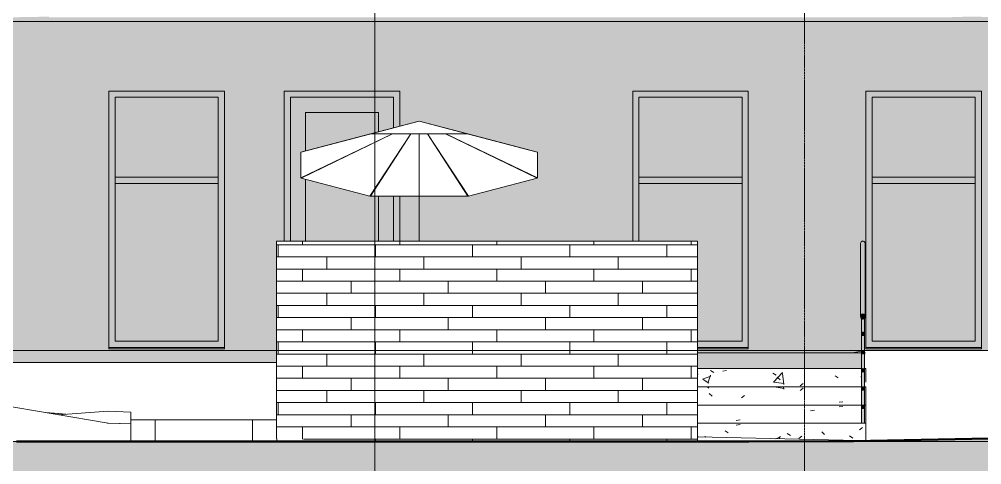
# Model space of a CAD drawing. Header units: inches. Extents: x 1750 to 7619, y -360 to 620.
# Drawn here: x 6106.3 to 6423.4, y -37.7 to 109.1 of the extents above; entities that cross this region are included whole.
import ezdxf

# ---------------------------------------------------------------- set-up
doc = ezdxf.new("R2010")
doc.units = ezdxf.units.IN
doc.header["$MEASUREMENT"] = 0
doc.linetypes.add('Aligning Line 1_8_', pattern=[0.25, 0.125, -0.125])
doc.linetypes.add('Grid Line 1_2_', pattern=[0.875, 0.5, -0.125, 0.125, -0.125])
for name, color, linetype, lineweight in [('0-4', 10, 'Continuous', 5), ('A-CLNG', 13, 'Continuous', 13), ('A-CLNG-1', 13, 'Continuous', 5), ('A-FLOR', 192, 'Continuous', 13), ('A-FLOR-4', 192, 'Continuous', 5), ('A-FLOR-HRAL', 11, 'Continuous', 9), ('A-FLOR-LEVL-1', 51, 'Grid Line 1_2_', 9), ('A-GLAZ', 151, 'Continuous', 13), ('A-WALL', 113, 'Continuous', 13), ('A-WALL-PATT-1', 251, 'Continuous', 9), ('C-TOPO', 7, 'Continuous', 9), ('C-TOPO-1', 250, 'Continuous', 50), ('G-ANNO-SYMB', 111, 'Aligning Line 1_8_', 9), ('G-ANNO-SYMB-2', 147, 'Aligning Line 1_8_', 9), ('G-ANNO-SYMB-3', 111, 'Continuous', 9), ('G-IMPT', 8, 'Continuous', 9), ('L-SITE', 91, 'Continuous', 9), ('S-FNDN', 32, 'Continuous', 13), ('S-FNDN-2', 9, 'Continuous', 5), ('S-FNDN-3', 50, 'Continuous', 13), ('S-GRID-1', 1, 'Grid Line 1_2_', 9), ('S-STRS', 31, 'Continuous', 9), ('S-STRS-1', 251, 'Continuous', 9)]:
    doc.layers.add(name, color=color, linetype=linetype, lineweight=lineweight)
pattern_1 = [(0, (6327.6467, -29.2), (0, 4), []), (90, (6327.647, -29.2), (-8, 8), [4, -28]), (90, (6343.647, -25.2), (-8, 8), [4, -28])]

# ---------------------------------------------------------------- blocks, each defined once
blk = doc.blocks.new('CTR - 2nd Phase_rvt-2-BUILDING ELEVATION - NORTH')
at = {"layer": 'A-FLOR-LEVL-1'}
for p, q in [((-12558.48, 0), (-9609.49, 0)), ((-12558.48, -30), (-9609.49, -30))]:
    blk.add_line(p, q, dxfattribs=at)
blk = doc.blocks.new('CTR  - Topography_rvt-2-BUILDING ELEVATION - NORTH')
at = {"layer": 'C-TOPO'}
h = blk.add_hatch(dxfattribs=at)
h.set_pattern_fill('FP_65', color=256, style=0, pattern_type=2)
h.set_pattern_definition([(0, (12, 0), (24, 24), [24, -24]), (0, (12, 9), (24, 24), [24, -24]), (0, (12, 18), (24, 24), [24, -24]), (90, (15, 21), (-24, 24), [24, -24]), (90, (24, 21), (-24, 24), [24, -24]), (90, (33, 21), (-24, 24), [24, -24])])
h.paths.add_polyline_path([(-10823.04, -206.54), (-9706.16, -206.54), (-9706.16, 4.74), (-9718.03, 4.58), (-9757.05, 2.34), (-9768.24, 2.24), (-9791.25, 0.22), (-9799.61, -1), (-9821.95, -1), (-9826.28, -1.52), (-9893.34, -4.3), (-9896.52, -5.01), (-9915.25, -12.61), (-9950.42, -20.49), (-9956.61, -23), (-10060.1, -17.59), (-10091.21, -21.29), (-10136.73, -22.08), (-10164.02, -22.65), (-10280.77, -24.57), (-10370.76, -26.59), (-10412.87, -26.71), (-10450.41, -27.55), (-10486.95, -27.6), (-10517.54, -27.24), (-10526.34, -27.22), (-10534.89, -27.12), (-10585.35, -27.54), (-10642.59, -27.26), (-10678.15, -26.98), (-10823.04, -29.95), (-10859.39, -30), (-12461.79, -30), (-12461.79, -206.54), (-10839.09, -206.54)], flags=0)
for p, q in [((-10819.49, -0.08), (-10818.99, 0)), ((-10783.67, 0), (-10818.99, 0)), ((-10783.67, 0), (-10731.31, 0)), ((-10823.53, -0.75), (-10820.49, -0.25)), ((-11068.59, -24), (-11135.19, -12.67)), ((-11085.01, -20.83), (-11089.32, -20.47)), ((-11089.32, -20.47), (-11085.01, -20.83)), ((-11089.32, -20.47), (-11082.53, -21.04)), ((-11082.53, -21.04), (-11085.01, -20.83)), ((-11085.01, -20.83), (-11082.53, -21.04)), ((-11084.93, -21.22), (-11068.59, -20)), ((-11068.59, -20), (-11061.11, -20.3)), ((-11061.11, -20.3), (-11061.11, -24.17)), ((-11061.11, -20.3), (-11061.11, -24.17)), ((-11061.11, -20.3), (-11061.11, -24.17)), ((-11068.89, -23.95), (-11068.59, -24)), ((-11068.59, -24), (-11064.65, -24.1)), ((-11068.59, -24), (-11061.11, -24.17)), ((-11061.11, -22.85), (-11013.11, -22.85)), ((-11061.11, -22.85), (-11013.11, -22.85)), ((-11061.11, -22.85), (-11013.11, -22.85)), ((-11061.11, -22.85), (-11013.11, -22.85)), ((-11061.11, -22.85), (-11013.11, -22.85)), ((-11061.11, -30), (-11061.11, -24.17)), ((-11061.11, -24.17), (-11061.11, -30)), ((-11061.11, -24.17), (-11061.11, -30)), ((-10816.99, -29.82), (-10874.46, -28.49)), ((-10874.17, -28.51), (-10874.46, -28.5)), ((-11098.84, -30), (-11081.58, -30)), ((-11061.83, -30), (-11081.58, -30)), ((-11061.83, -30), (-11033.06, -30)), ((-10939.4, -30), (-11033.06, -30)), ((-11013.11, -28.97), (-11013.11, -30)), ((-11013.11, -30), (-11013.11, -28.97)), ((-11013.11, -30), (-11013.11, -28.97)), ((-10857.56, -30), (-10939.4, -30)), ((-10874.59, -30), (-10821.61, -29.92)), ((-10859.69, -30), (-10857.56, -30)), ((-10857.56, -30), (-10823.04, -29.95)), ((-10823.04, -29.95), (-10759.96, -28.66)), ((-10822.28, -29.94), (-10823.04, -29.95)), ((-10816.88, -29.82), (-10816.99, -29.82))]:
    blk.add_line(p, q, dxfattribs=at)
at = {"layer": 'C-TOPO-1'}
for p, q in [((-11081.58, -30), (-11098.84, -30)), ((-11061.83, -30), (-11081.58, -30)), ((-11033.06, -30), (-11061.83, -30)), ((-10939.4, -30), (-11033.06, -30)), ((-10857.56, -30), (-10939.4, -30)), ((-10823.04, -29.95), (-10857.56, -30)), ((-10759.96, -28.66), (-10823.04, -29.95))]:
    blk.add_line(p, q, dxfattribs=at)
blk = doc.blocks.new('CTR - 1st Phase - Common Walls_rvt-2-BUILDING ELEVATION - NORTH')
at = {"layer": 'S-FNDN-2'}
h = blk.add_hatch(color=256, dxfattribs=at)
h.paths.add_polyline_path([(-11084.93, -21.22), (-11082.53, -21.04), (-11089.32, -20.47), (-11085.01, -21.21)], flags=0)
h.paths.add_polyline_path([(-11302.99, -3.84), (-11300.51, -3.38), (-11300.51, -3.01), (-11302.99, -3.01), (-11302.99, -3.1)], flags=0)
h.paths.add_polyline_path([(-11299.51, -3.19), (-11298.78, -3.03), (-11299.51, -3.01), (-11299.51, -3.1)], flags=0)
at = {"layer": 'A-FLOR-LEVL-1'}
for p, q in [((-12558.48, 0), (-9609.49, 0)), ((-12558.48, -30), (-9609.49, -30))]:
    blk.add_line(p, q, dxfattribs=at)
at = {"layer": 'G-ANNO-SYMB-2'}
blk.add_line((-9706.16, 0), (-12461.79, 0), dxfattribs=at)
at = {"layer": 'S-FNDN-3'}
for p, q in [((-11082.53, -21.04), (-11089.32, -20.47)), ((-11060.89, -22.84), (-11061.11, -22.82)), ((-11057.11, -22.84), (-11060.89, -22.84)), ((-11053.11, -22.84), (-11057.11, -22.84)), ((-11053.11, -22.84), (-11053.11, -30)), ((-11021.11, -30), (-11021.11, -22.84)), ((-11013.11, -22.84), (-11021.11, -22.84))]:
    blk.add_line(p, q, dxfattribs=at)
blk = doc.blocks.new('CTR - 1st Phase -Stairs _ Elevators_rvt-2-BUILDING ELEVATION - NORTH')
at = {"layer": 'A-FLOR-LEVL-1'}
for p, q in [((-12558.48, 0), (-9609.49, 0)), ((-12558.48, -30), (-9609.49, -30))]:
    blk.add_line(p, q, dxfattribs=at)
blk = doc.blocks.new('Outdoor Table01 - 02ZUTB01_dwg-V30-BUILDING ELEVATION - NORTH')
at = {"layer": 'G-IMPT'}
for p, q in [((-12157.79, 75.5), (-12196.68, 65.31)), ((-12157.79, 75.5), (-12174.05, 71.26)), ((-12157.79, 75.5), (-12173.79, 71.29)), ((-12157.79, 75.5), (-12141.79, 71.29)), ((-12157.79, 75.5), (-12118.9, 65.31)), ((-12157.79, 75.5), (-12141.53, 71.26)), ((-12196.79, 65.24), (-12173.79, 71.29)), ((-12166.58, 71.29), (-12196.79, 56.82)), ((-12166.52, 71.29), (-12196.68, 56.75)), ((-12174.05, 71.26), (-12196.68, 65.31)), ((-12160.56, 71.29), (-12174.05, 50.8)), ((-12160.51, 71.29), (-12173.79, 50.77)), ((-12141.79, 71.29), (-12173.79, 71.29)), ((-12157.79, 49.5), (-12157.79, 71.29)), ((-12157.79, 49.5), (-12157.79, 71.29)), ((-12155.07, 71.29), (-12141.79, 50.77)), ((-12155.02, 71.29), (-12141.53, 50.8)), ((-12149.06, 71.29), (-12118.9, 56.75)), ((-12149, 71.29), (-12118.79, 56.82)), ((-12141.79, 71.29), (-12118.79, 65.24)), ((-12118.9, 65.31), (-12141.53, 71.26)), ((-12196.79, 65.24), (-12196.79, 56.82)), ((-12118.79, 56.82), (-12118.79, 65.24)), ((-12196.68, 56.75), (-12174.05, 50.8)), ((-12141.53, 50.8), (-12118.9, 56.75)), ((-12173.79, 50.77), (-12141.79, 50.77)), ((-12157.79, 36), (-12157.79, 49.5)), ((-12157.79, 36), (-12157.79, 49.5))]:
    blk.add_line(p, q, dxfattribs=at)
blk = doc.blocks.new('Outdoor Table01 - Outdoor Table01-1899970-BUILDING ELEVATION - NORTH')
at = {"extrusion": (0, 0, -1), "zscale": -1}
blk.add_blockref('Outdoor Table01 - 02ZUTB01_dwg-V30-BUILDING ELEVATION - NORTH', (22189.58, 0), dxfattribs=at)
blk = doc.blocks.new('_THE_ WINDOW _ DOOR - Window - 1st Floor-V36-BUILDING ELEVATION - NORTH')
at = {"layer": 'A-GLAZ'}
for points in [[(-10874.46, 1), (-10857.76, 1), (-10857.76, 85.38), (-10895.79, 85.38), (-10895.79, 36), (-10893.79, 36), (-10893.79, 83.38), (-10859.76, 83.38), (-10859.76, 3), (-10874.46, 2.98), (-10874.46, 1.12)], [(-10874.46, 55), (-10859.76, 55), (-10859.76, 57), (-10893.79, 57), (-10893.79, 55)], [(-10868.69, 0.5), (-10857.76, 0.5), (-10857.76, 1), (-10874.46, 0.97), (-10874.46, 0.5), (-10874.08, 0.5)]]:
    blk.add_hatch(color=256, dxfattribs=at).paths.add_polyline_path(points, flags=0)
h = blk.add_hatch(color=256, dxfattribs=at)
h.paths.add_polyline_path([(-10868.69, 3), (-10859.76, 3), (-10859.76, 55), (-10893.79, 55), (-10893.79, 36), (-10874.46, 36), (-10874.46, 3), (-10874.08, 3)], flags=0)
h.paths.add_polyline_path([(-10893.79, 57), (-10859.76, 57), (-10859.76, 83.38), (-10893.79, 83.38), (-10893.79, 68.55)], flags=0)
for p, q in [((-10857.76, 85.38), (-10895.79, 85.38)), ((-10895.79, 85.38), (-10895.79, 36)), ((-10893.79, 36), (-10893.79, 83.38)), ((-10893.79, 83.38), (-10859.76, 83.38)), ((-10859.76, 83.38), (-10859.76, 3)), ((-10857.76, 1), (-10857.76, 85.38)), ((-10893.79, 57), (-10893.79, 55)), ((-10859.76, 57), (-10893.79, 57)), ((-10893.79, 55), (-10859.76, 55)), ((-10859.76, 55), (-10859.76, 57)), ((-10859.76, 3), (-10874.46, 3)), ((-10874.46, 1), (-10857.76, 1)), ((-10874.46, 0.5), (-10857.76, 0.5)), ((-10857.76, 0.5), (-10857.76, 1))]:
    blk.add_line(p, q, dxfattribs=at)
blk = doc.blocks.new('_THE_ WINDOW _ DOOR - Window - 1st Floor-V35-BUILDING ELEVATION - NORTH')
at = {"layer": 'A-GLAZ'}
h = blk.add_hatch(color=256, dxfattribs=at)
h.paths.add_polyline_path([(-10281.01, 1), (-10242.99, 1), (-10242.99, 85.38), (-10281.01, 85.38), (-10281.01, 4)], flags=0)
h.paths.add_polyline_path([(-10245.59, 3), (-10279.01, 3), (-10279.01, 83.38), (-10244.99, 83.38), (-10244.99, 3)], flags=0)
h = blk.add_hatch(color=256, dxfattribs=at)
h.paths.add_polyline_path([(-10244.99, 3), (-10244.99, 55), (-10279.01, 55), (-10279.01, 3), (-10265.9, 3)], flags=0)
h.paths.add_polyline_path([(-10265.9, 57), (-10244.99, 57), (-10244.99, 83.38), (-10279.01, 83.38), (-10279.01, 57)], flags=0)
for points in [[(-10279.01, 55), (-10244.99, 55), (-10244.99, 57), (-10279.01, 57), (-10279.01, 55.95)], [(-10242.99, 0.5), (-10242.99, 1), (-10281.01, 1), (-10281.01, 0.5), (-10244.37, 0.5)]]:
    blk.add_hatch(color=256, dxfattribs=at).paths.add_polyline_path(points, flags=0)
for p, q in [((-10242.99, 85.38), (-10281.01, 85.38)), ((-10281.01, 85.38), (-10281.01, 1)), ((-10279.01, 3), (-10279.01, 83.38)), ((-10279.01, 83.38), (-10244.99, 83.38)), ((-10244.99, 83.38), (-10244.99, 3)), ((-10242.99, 1), (-10242.99, 85.38)), ((-10279.01, 57), (-10279.01, 55)), ((-10244.99, 57), (-10279.01, 57)), ((-10279.01, 55), (-10244.99, 55)), ((-10244.99, 55), (-10244.99, 57)), ((-10281.01, 1), (-10242.99, 1)), ((-10281.01, 1), (-10281.01, 0.5)), ((-10281.01, 0.5), (-10242.99, 0.5)), ((-10244.99, 3), (-10279.01, 3)), ((-10242.99, 0.5), (-10242.99, 1))]:
    blk.add_line(p, q, dxfattribs=at)
blk = doc.blocks.new('Railing - 1_-1411116-BUILDING ELEVATION - NORTH')
at = {"layer": 'A-FLOR-HRAL'}
h = blk.add_hatch(color=256, dxfattribs=at)
h.paths.add_polyline_path([(-10820.49, -24), (-10819.49, -24), (-10819.51, -18.7), (-10819.64, -18.95), (-10819.86, -19.1), (-10819.97, -19.1), (-10820.01, -19.1), (-10820.12, -19.1), (-10820.34, -18.95), (-10820.47, -18.7), (-10820.49, -18.7), (-10820.49, -23.15)], flags=0)
h.paths.add_polyline_path([(-10820.49, -18.31), (-10820.42, -18.15), (-10820.22, -18.03), (-10819.98, -18), (-10819.64, -18.08), (-10819.5, -18.26), (-10819.49, -18.31), (-10819.51, -12.7), (-10819.64, -12.95), (-10819.87, -13.1), (-10820.2, -13.06), (-10820.34, -12.95), (-10820.47, -12.7), (-10820.49, -12.84), (-10820.49, -18)], flags=0)
h.paths.add_polyline_path([(-10820.49, -12.31), (-10820.42, -12.15), (-10820.24, -12.04), (-10819.89, -12), (-10819.74, -12.04), (-10819.51, -12.2), (-10819.49, -12.21), (-10819.51, -6.72), (-10819.64, -6.95), (-10819.86, -7.1), (-10820.17, -7.07), (-10820.34, -6.95), (-10820.47, -6.7), (-10820.49, -6.84), (-10820.49, -12.28)], flags=0)
h.paths.add_polyline_path([(-10820.49, -6.31), (-10820.42, -6.15), (-10820.24, -6.04), (-10819.93, -6.01), (-10819.74, -6.04), (-10819.51, -6.2), (-10819.49, -6.21), (-10819.52, -0.75), (-10819.64, -0.96), (-10819.86, -1.1), (-10820.15, -1.09), (-10820.34, -0.95), (-10820.47, -0.7), (-10820.49, -0.75), (-10820.49, -6.28)], flags=0)
h.paths.add_polyline_path([(-10820.49, -0.31), (-10820.42, -0.15), (-10820.22, -0.03), (-10819.91, -0.01), (-10819.73, -0.04), (-10819.5, -0.22), (-10819.49, -0.08), (-10819.53, 5.23), (-10819.64, 5.05), (-10819.86, 4.9), (-10820.2, 4.94), (-10820.34, 5.05), (-10820.47, 5.3), (-10820.49, 5.3), (-10820.49, -0.25)], flags=0)
h.paths.add_polyline_path([(-10820.49, 5.69), (-10820.42, 5.85), (-10820.24, 5.96), (-10819.96, 6), (-10819.64, 5.92), (-10819.5, 5.78), (-10819.49, 5.79), (-10819.51, 10.52), (-10819.61, 10.42), (-10819.8, 10.35), (-10820.04, 10.33), (-10820.26, 10.37), (-10820.39, 10.44), (-10820.49, 10.46), (-10820.49, 5.79)], flags=0)
h = blk.add_hatch(color=256, dxfattribs=at)
h.paths.add_polyline_path([(-10820.03, 10.33), (-10820.3, 10.41), (-10820.04, 10.33)], flags=0)
h.paths.add_polyline_path([(-10819.88, 10.33), (-10819.58, 10.44), (-10819.8, 10.35), (-10819.94, 10.33)], flags=0)
for p, q in [((-10820.49, 10.57), (-10820.49, -24)), ((-10819.49, -24), (-10819.49, 10.57))]:
    blk.add_line(p, q, dxfattribs=at)
at = {"layer": 'A-FLOR-HRAL', "flags": 128}
for points in [[(-10820.03, 10.32), (-10820.1, 10.33), (-10820.3, 10.38), (-10820.44, 10.46), (-10820.48, 10.52)], [(-10819.5, 10.52), (-10819.54, 10.46), (-10819.68, 10.38), (-10819.88, 10.33), (-10819.95, 10.32)]]:
    blk.add_lwpolyline(points, dxfattribs=at)
blk = doc.blocks.new('Railing - Railing-1929021-BUILDING ELEVATION - NORTH')
at = {"layer": 'A-FLOR-HRAL'}
for points in [[(-10819.49, 5.44), (-10819.53, 5.81), (-10819.78, 5.97), (-10820.03, 6), (-10820.34, 5.92), (-10820.47, 5.78), (-10820.47, 5.59), (-10820.34, 5.84), (-10820.12, 5.98), (-10819.86, 5.98), (-10819.64, 5.84), (-10819.51, 5.59), (-10819.5, 5.51)], [(-10820.12, 4.9), (-10819.78, 4.94), (-10819.64, 5.05), (-10819.51, 5.3), (-10819.51, 5.59), (-10819.64, 5.84), (-10819.86, 5.98), (-10820.2, 5.94), (-10820.34, 5.84), (-10820.47, 5.59), (-10820.47, 5.3), (-10820.34, 5.05), (-10820.12, 4.9)], [(-10820.49, -0.56), (-10820.42, -0.28), (-10820.24, -0.07), (-10819.99, 0), (-10819.74, -0.07), (-10819.55, -0.29), (-10819.49, -0.56), (-10819.52, -0.19), (-10819.76, -0.03), (-10820.07, -0.01), (-10820.25, -0.05), (-10820.48, -0.22), (-10820.49, -0.31)], [(-10819.92, -1.1), (-10819.83, -1.09), (-10819.64, -0.95), (-10819.51, -0.7), (-10819.51, -0.41), (-10819.64, -0.16), (-10819.86, -0.02), (-10820.14, -0.03), (-10820.34, -0.16), (-10820.47, -0.41), (-10820.47, -0.7), (-10820.34, -0.96), (-10820.12, -1.1), (-10819.98, -1.1)], [(-10819.49, -6.56), (-10819.51, -6.2), (-10819.74, -6.04), (-10820.05, -6.01), (-10820.25, -6.05), (-10820.47, -6.2), (-10820.46, -6.39), (-10820.34, -6.16), (-10820.12, -6.02), (-10819.86, -6.02), (-10819.64, -6.16), (-10819.51, -6.41)], [(-10820.04, -7.1), (-10819.81, -7.07), (-10819.64, -6.95), (-10819.51, -6.7), (-10819.51, -6.41), (-10819.64, -6.16), (-10819.86, -6.02), (-10820.17, -6.04), (-10820.34, -6.16), (-10820.47, -6.41), (-10820.47, -6.7), (-10820.34, -6.95), (-10820.11, -7.1)], [(-10820.49, -12.56), (-10820.42, -12.28), (-10820.24, -12.07), (-10819.99, -12), (-10819.74, -12.07), (-10819.56, -12.28), (-10819.49, -12.41), (-10819.51, -12.2), (-10819.74, -12.04), (-10820.03, -12), (-10820.25, -12.05), (-10820.47, -12.2), (-10820.49, -12.41)], [(-10820.02, -13.1), (-10819.78, -13.06), (-10819.64, -12.95), (-10819.51, -12.7), (-10819.51, -12.41), (-10819.64, -12.16), (-10819.86, -12.02), (-10820.19, -12.05), (-10820.34, -12.16), (-10820.47, -12.42), (-10820.47, -12.7), (-10820.34, -12.95), (-10820.11, -13.1)], [(-10819.49, -18.56), (-10819.51, -18.2), (-10819.76, -18.03), (-10820, -18), (-10820.34, -18.08), (-10820.48, -18.26), (-10820.47, -18.41), (-10820.34, -18.16), (-10820.12, -18.02), (-10819.86, -18.02), (-10819.64, -18.16), (-10819.51, -18.41), (-10819.5, -18.49)], [(-10819.97, -19.1), (-10819.86, -19.1), (-10819.64, -18.95), (-10819.51, -18.7), (-10819.51, -18.41), (-10819.64, -18.16), (-10819.86, -18.02), (-10820.12, -18.02), (-10820.34, -18.16), (-10820.47, -18.41), (-10820.47, -18.7), (-10820.34, -18.95), (-10820.12, -19.1), (-10820.01, -19.08), (-10819.97, -19.08)]]:
    blk.add_hatch(color=256, dxfattribs=at).paths.add_polyline_path(points, flags=0)
for p, q in [((-10820.49, 6.47), (-10820.49, 5.44)), ((-10819.49, 5.44), (-10819.49, 6.47)), ((-10820.49, 0.47), (-10820.49, -0.56)), ((-10819.49, -0.56), (-10819.49, 0.47)), ((-10820.49, -5.53), (-10820.49, -6.56)), ((-10819.49, -6.56), (-10819.49, -5.53)), ((-10820.49, -11.52), (-10820.49, -12.56)), ((-10819.49, -12.56), (-10819.49, -11.52)), ((-10820.49, -17.52), (-10820.49, -18.56)), ((-10819.49, -18.56), (-10819.49, -17.52))]:
    blk.add_line(p, q, dxfattribs=at)
at = {"layer": 'A-FLOR-HRAL', "flags": 128}
for points in [[(-10819.49, 5.44), (-10819.51, 5.59), (-10819.56, 5.72), (-10819.64, 5.84), (-10819.74, 5.93), (-10819.86, 5.98), (-10819.99, 6), (-10820.12, 5.98), (-10820.24, 5.93), (-10820.34, 5.84), (-10820.42, 5.72), (-10820.47, 5.59), (-10820.49, 5.44)], [(-10820.49, 5.44), (-10820.47, 5.3), (-10820.42, 5.16), (-10820.34, 5.05), (-10820.24, 4.96), (-10820.12, 4.9), (-10819.99, 4.88), (-10819.86, 4.9), (-10819.74, 4.96), (-10819.64, 5.05), (-10819.56, 5.16), (-10819.51, 5.3), (-10819.49, 5.44)], [(-10819.49, -0.56), (-10819.51, -0.41), (-10819.56, -0.28), (-10819.64, -0.16), (-10819.74, -0.07), (-10819.86, -0.02), (-10819.99, 0), (-10820.12, -0.02), (-10820.24, -0.07), (-10820.34, -0.16), (-10820.42, -0.28), (-10820.47, -0.41), (-10820.49, -0.56)], [(-10820.49, -0.56), (-10820.47, -0.7), (-10820.42, -0.84), (-10820.34, -0.95), (-10820.24, -1.04), (-10820.12, -1.1), (-10819.99, -1.12), (-10819.86, -1.1), (-10819.74, -1.04), (-10819.64, -0.95), (-10819.56, -0.84), (-10819.51, -0.7), (-10819.49, -0.56)], [(-10819.49, -6.56), (-10819.51, -6.41), (-10819.56, -6.28), (-10819.64, -6.16), (-10819.74, -6.07), (-10819.86, -6.02), (-10819.99, -6), (-10820.12, -6.02), (-10820.24, -6.07), (-10820.34, -6.16), (-10820.42, -6.28), (-10820.47, -6.41), (-10820.49, -6.56)], [(-10820.49, -6.56), (-10820.47, -6.7), (-10820.42, -6.84), (-10820.34, -6.95), (-10820.24, -7.04), (-10820.12, -7.1), (-10819.99, -7.12), (-10819.86, -7.1), (-10819.74, -7.04), (-10819.64, -6.95), (-10819.56, -6.84), (-10819.51, -6.7), (-10819.49, -6.56)], [(-10819.49, -12.56), (-10819.51, -12.41), (-10819.56, -12.28), (-10819.64, -12.16), (-10819.74, -12.07), (-10819.86, -12.02), (-10819.99, -12), (-10820.12, -12.02), (-10820.24, -12.07), (-10820.34, -12.16), (-10820.42, -12.28), (-10820.47, -12.41), (-10820.49, -12.56)], [(-10820.49, -12.56), (-10820.47, -12.7), (-10820.42, -12.84), (-10820.34, -12.95), (-10820.24, -13.04), (-10820.12, -13.1), (-10819.99, -13.12), (-10819.86, -13.1), (-10819.74, -13.04), (-10819.64, -12.95), (-10819.56, -12.84), (-10819.51, -12.7), (-10819.49, -12.56)], [(-10819.49, -18.56), (-10819.51, -18.41), (-10819.56, -18.28), (-10819.64, -18.16), (-10819.74, -18.07), (-10819.86, -18.02), (-10819.99, -18), (-10820.12, -18.02), (-10820.24, -18.07), (-10820.34, -18.16), (-10820.42, -18.28), (-10820.47, -18.41), (-10820.49, -18.56)], [(-10820.49, -18.56), (-10820.47, -18.7), (-10820.42, -18.84), (-10820.34, -18.95), (-10820.24, -19.04), (-10820.12, -19.1), (-10819.99, -19.12), (-10819.86, -19.1), (-10819.74, -19.04), (-10819.64, -18.95), (-10819.56, -18.84), (-10819.51, -18.7), (-10819.49, -18.56)]]:
    blk.add_lwpolyline(points, dxfattribs=at)
blk.add_blockref('Railing - 1_-1411116-BUILDING ELEVATION - NORTH', (0, 0))
blk = doc.blocks.new('Top Rail Type - Top Rail_Internal_-1929038-BUILDING ELEVATION - NORTH')
at = {"layer": 'A-FLOR-HRAL'}
for points in [[(-10819.24, 11.16), (-10819.26, 35.38), (-10819.34, 35.58), (-10819.46, 35.75), (-10819.61, 35.89), (-10819.8, 35.97), (-10819.99, 36), (-10820.18, 35.97), (-10820.36, 35.89), (-10820.52, 35.75), (-10820.64, 35.58), (-10820.71, 35.38), (-10820.74, 35.16), (-10820.71, 11.38), (-10820.64, 11.58), (-10820.42, 11.84), (-10820.24, 11.95), (-10820.04, 11.99), (-10819.94, 11.99), (-10819.68, 11.92), (-10819.54, 11.82), (-10819.46, 11.75), (-10819.34, 11.58), (-10819.25, 11.24)], [(-10819.99, 10.32), (-10819.68, 10.41), (-10819.51, 10.52), (-10819.46, 10.57), (-10819.34, 10.74), (-10819.26, 10.94), (-10819.25, 11.24), (-10819.26, 11.38), (-10819.34, 11.58), (-10819.58, 11.85), (-10819.74, 11.95), (-10819.94, 11.99), (-10820.12, 11.98), (-10820.3, 11.92), (-10820.48, 11.79), (-10820.52, 11.75), (-10820.64, 11.58), (-10820.73, 11.24), (-10820.74, 11.16), (-10820.71, 10.94), (-10820.58, 10.66), (-10820.4, 10.46), (-10820.24, 10.38), (-10820.03, 10.33)]]:
    blk.add_hatch(color=256, dxfattribs=at).paths.add_polyline_path(points, flags=0)
for p, q in [((-10820.74, 35.16), (-10820.74, 11.16)), ((-10819.24, 11.16), (-10819.24, 35.16))]:
    blk.add_line(p, q, dxfattribs=at)
at = {"layer": 'A-FLOR-HRAL', "flags": 128}
for points in [[(-10820.74, 35.16), (-10820.71, 35.38), (-10820.64, 35.58), (-10820.52, 35.75), (-10820.36, 35.89), (-10820.18, 35.97), (-10819.99, 36), (-10819.8, 35.97), (-10819.61, 35.89), (-10819.46, 35.75), (-10819.34, 35.58), (-10819.26, 35.38), (-10819.24, 35.16)], [(-10819.24, 11.16), (-10819.26, 11.38), (-10819.34, 11.58), (-10819.46, 11.75), (-10819.61, 11.89), (-10819.8, 11.97), (-10819.99, 12), (-10820.18, 11.97), (-10820.36, 11.89), (-10820.52, 11.75), (-10820.64, 11.58), (-10820.71, 11.38), (-10820.74, 11.16)], [(-10820.74, 11.16), (-10820.71, 10.94), (-10820.64, 10.74), (-10820.52, 10.57), (-10820.36, 10.44), (-10820.18, 10.35), (-10819.99, 10.32), (-10819.8, 10.35), (-10819.61, 10.44), (-10819.46, 10.57), (-10819.34, 10.74), (-10819.26, 10.94), (-10819.24, 11.16)]]:
    blk.add_lwpolyline(points, dxfattribs=at)
blk = doc.blocks.new('_THE_ WINDOW _ DOOR - Door - 1st Floor-V48-BUILDING ELEVATION - NORTH')
at = {"layer": 'A-GLAZ'}
h = blk.add_hatch(color=256, dxfattribs=at)
h.paths.add_polyline_path([(-11010.61, 36), (-11008.61, 36), (-11008.61, 83.38), (-10974.59, 83.38), (-10974.59, 73.31), (-10972.59, 73.83), (-10972.59, 85.38), (-11010.61, 85.38), (-11010.61, 68.55)], flags=0)
h.paths.add_polyline_path([(-10973.44, 36), (-10972.59, 36), (-10972.59, 50.77), (-10974.59, 50.77), (-10974.59, 36)], flags=0)
h.paths.add_polyline_path([(-10974.59, 62.52), (-10972.59, 65.61), (-10972.59, 65.78), (-10974.59, 62.74)], flags=0)
h = blk.add_hatch(color=256, dxfattribs=at)
h.paths.add_polyline_path([(-11008.61, 36), (-11003.61, 36), (-11003.61, 56.36), (-11005.08, 56.75), (-11003.61, 57.46), (-11003.61, 57.57), (-11005.19, 56.82), (-11005.19, 65.24), (-11003.61, 65.69), (-11003.61, 78.38), (-10979.59, 78.38), (-10979.59, 72.01), (-10974.59, 73.31), (-10974.59, 83.38), (-11008.61, 83.38), (-11008.61, 68.55)], flags=0)
h.paths.add_polyline_path([(-10974.59, 36), (-10974.59, 50.77), (-10979.59, 50.77), (-10979.59, 36), (-10976.33, 36)], flags=0)
h.paths.add_polyline_path([(-10979.59, 54.79), (-10974.59, 62.52), (-10974.59, 62.74), (-10979.59, 55.15)], flags=0)
h = blk.add_hatch(color=256, dxfattribs=at)
h.paths.add_polyline_path([(-10979.59, 36), (-10979.59, 50.77), (-10982.17, 50.8), (-10979.59, 54.79), (-10979.59, 55.15), (-10982.45, 50.8), (-11003.61, 56.36), (-11003.61, 36), (-10997.86, 36)], flags=0)
h.paths.add_polyline_path([(-11003.61, 57.46), (-10980.7, 68.55), (-11003.61, 57.57)], flags=0)
h.paths.add_polyline_path([(-11003.61, 65.69), (-10979.59, 72.01), (-10979.59, 78.38), (-11003.61, 78.38), (-11003.61, 65.75)], flags=0)
for p, q in [((-10972.59, 85.38), (-11010.61, 85.38)), ((-11010.61, 85.38), (-11010.61, 36)), ((-11008.61, 36), (-11008.61, 83.38)), ((-11008.61, 83.38), (-10974.59, 83.38)), ((-10974.59, 83.38), (-10974.59, 73.31)), ((-10972.59, 73.83), (-10972.59, 85.38)), ((-11003.61, 65.65), (-11003.61, 78.38)), ((-11003.61, 78.38), (-10979.59, 78.38)), ((-10979.59, 78.38), (-10979.59, 72.01)), ((-10972.59, 65.61), (-10972.59, 65.78)), ((-10974.59, 62.74), (-10974.59, 62.52)), ((-11003.61, 57.46), (-11003.61, 57.57)), ((-11003.61, 36), (-11003.61, 56.36)), ((-10979.59, 55.15), (-10979.59, 54.79)), ((-10979.59, 50.77), (-10979.59, 36)), ((-10974.59, 50.77), (-10974.59, 36)), ((-10972.59, 36), (-10972.59, 50.77))]:
    blk.add_line(p, q, dxfattribs=at)

msp = doc.modelspace()

# ---------------------------------------------------------------- hatches: boundary and pattern name
at = {"layer": 'A-CLNG-1'}
msp.add_hatch(color=256, dxfattribs=at).paths.add_polyline_path([(6577.4338, 108.375), (7223.7963, 108.375), (7223.7963, 109.75), (6856.1088, 109.75), (6856.1088, 109.875), (6846.3588, 109.8738), (6846.3588, 109.75), (6423.3338, 109.7917), (6423.3338, 109.875), (6413.5838, 109.8519), (6413.5838, 109.75), (6116.1338, 109.75), (6116.1338, 109.875), (6106.3838, 109.832), (6106.3838, 109.75), (5771.5963, 109.75), (5771.5963, 108.375), (6577.0588, 108.375)], flags=0)
at = {"layer": 'A-FLOR-4'}
h = msp.add_hatch(color=256, dxfattribs=at)
h.paths.add_polyline_path([(6380.9447, -6), (6383.7463, -6), (6383.7463, -0.75), (6329.7713, -0.75), (6329.7713, -6), (6378.5995, -6)], flags=0)
h.paths.add_polyline_path([(6384.7463, -3.4864), (6385.1387, -0.75), (6384.7463, -0.75), (6384.7463, -1.204)], flags=0)
at = {"layer": 'A-WALL-PATT-1'}
h = msp.add_hatch(dxfattribs=at)
h.set_pattern_fill('FP_83', color=256, style=0, pattern_type=2)
h.set_pattern_definition([(0, (5775.1587, -29.2), (0, 4), []), (90, (5775.159, -29.2), (-8, 8), [4, -28]), (90, (5791.159, -25.2), (-8, 8), [4, -28])])
h.paths.add_polyline_path([(6238.0463, 75.5), (6264.6223, 68.548), (6240.3866, 74.8867)], flags=0)
h.paths.add_polyline_path([(5775.1588, -4), (5804.2588, -4), (5804.2588, 101.375), (6039.6463, 101.375), (6039.6463, 0), (6018.6713, 0), (6018.6713, -4), (6191.1213, -4), (6191.1213, 36), (6193.6213, 36), (6193.6213, 85.375), (6231.6463, 85.375), (6231.6463, 73.832), (6238.0463, 75.5), (6277.0463, 65.2384), (6277.0463, 56.8187), (6252.4655, 68.548), (6276.9372, 56.7493), (6254.3098, 50.7957), (6240.7697, 71.2901), (6254.0463, 50.767), (6231.6463, 50.767), (6231.6463, 36), (6308.4463, 36), (6308.4463, 85.375), (6346.4713, 85.375), (6346.4713, 0.5), (6329.7713, 0.5), (6329.7713, -0.75), (6380.7064, -0.75), (6383.7463, -0.224), (6383.713, 10.5729), (6383.5968, 10.7422), (6383.5219, 10.9444), (6383.4963, 11.3785), (6383.5219, 35.3785), (6383.5968, 35.5807), (6383.716, 35.7544), (6383.8713, 35.8877), (6384.0522, 35.9714), (6384.2463, 36), (6384.4405, 35.9714), (6384.6213, 35.8877), (6384.7767, 35.7544), (6384.8959, 35.5807), (6384.9708, 35.3785), (6384.9963, 35.1615), (6384.9708, 10.9444), (6384.8959, 10.7422), (6384.7463, 10.4645), (6384.7463, -0.0826), (6385.2463, 0), (6980.6062, -0.04), (6980.9463, -0.1254), (6980.913, 10.5729), (6980.7968, 10.7422), (6980.7219, 10.9444), (6980.6963, 11.3785), (6980.7219, 35.3785), (6980.7968, 35.5807), (6980.916, 35.7544), (6981.0713, 35.8877), (6981.394, 35.9923), (6981.4463, 36), (6981.6405, 35.9714), (6981.8213, 35.8877), (6981.9767, 35.7544), (6982.0959, 35.5807), (6982.1708, 35.3785), (6982.1963, 35.1615), (6982.1708, 10.9444), (6982.0959, 10.7422), (6981.9463, 10.4588), (6981.9463, -0.3763), (6983.0026, -0.6414), (6983.0243, -0.75), (7035.9213, -0.75), (7035.9213, 0.5), (6999.8338, 0.5), (6999.8338, 85.375), (7037.8588, 85.375), (7037.8588, 36), (7038.2338, 36), (7038.2338, 85.375), (7076.2588, 85.375), (7076.2588, 36), (7114.8463, 36), (7114.8463, 85.375), (7152.8713, 85.375), (7152.8713, 70.3901), (7172.4463, 75.5), (7194.1463, 69.831), (7194.1463, 108.375), (5775.1588, 108.375), (5775.1588, -3.0895)], flags=0)
h.paths.add_polyline_path([(6173.8963, 0.5), (6135.8713, 0.5), (6135.8713, 85.375), (6173.8963, 85.375), (6173.8963, 1)], flags=0)
h.paths.add_polyline_path([(6405.51, 0.5), (6385.2463, 0.5), (6385.2463, 85.375), (6423.2713, 85.375), (6423.2713, 0.5), (6410.8921, 0.5)], flags=0)
h.paths.add_polyline_path([(6692.4463, 0.5), (6692.4463, 85.375), (6730.4713, 85.3371), (6730.4713, 0.5), (6694.4463, 0.5)], flags=0)
h.paths.add_polyline_path([(6615.4117, 0.5), (6577.4338, 0.5), (6577.4338, 85.375), (6615.4588, 85.375), (6615.4588, 0.5)], flags=0)
h.paths.add_polyline_path([(6566.9728, 0.5), (6539.0338, 0.5), (6539.0338, 85.375), (6577.0588, 85.375), (6577.0588, 0.5), (6572.3549, 0.5)], flags=0)
h.paths.add_polyline_path([(6731.2213, 0.5), (6731.2213, 85.375), (6769.2463, 85.375), (6769.2463, 0.5), (6733.2213, 0.5)], flags=0)
h.paths.add_polyline_path([(6923.2213, 0.5), (6923.2213, 85.375), (6961.2463, 85.375), (6961.2463, 0.5), (6924.5131, 0.5)], flags=0)
h.paths.add_polyline_path([(6458.2588, 4), (6428.2588, 4), (6428.2588, 34), (6458.2588, 34), (6458.2588, 5.0382)], flags=0)
h.paths.add_polyline_path([(6815.1405, 4), (6812.2338, 4), (6812.2338, 34), (6842.2338, 34), (6842.2338, 4), (6817.5792, 4)], flags=0)
h.paths.add_polyline_path([(7176.5341, 36), (7194.1463, 36), (7194.1463, 52.2261), (7188.7098, 50.7957), (7175.1697, 71.2901), (7188.4463, 50.767), (7156.4649, 50.7957), (7169.6749, 71.2901), (7156.1829, 50.7957), (7152.8713, 51.667), (7152.8713, 36), (7175.1494, 36)], flags=0)
h.paths.add_polyline_path([(7194.1463, 65.0377), (7194.1463, 65.1055), (7186.8655, 68.548), (7188.4463, 67.7858)], flags=0)
h.paths.add_polyline_path([(6231.6463, 65.6068), (6235.2749, 71.2901), (6231.6463, 65.7783)], flags=0)
h.paths.add_polyline_path([(7152.8713, 66.0622), (7157.933, 68.548), (7152.8713, 66.1234)], flags=0)
h.paths.add_polyline_path([(7194.1463, 69.7904), (7194.1463, 69.813), (7188.4463, 71.2901)], flags=0)
h = msp.add_hatch(dxfattribs=at)
h.set_pattern_fill('FP_74', color=256, style=0, pattern_type=2)
h.set_pattern_definition(pattern_1)
h.paths.add_polyline_path([(6191.1213, -30), (6191.1215, -30), (6191.1215, -28.9744), (6195.3713, -29.0805), (6195.3713, 36), (6191.1213, 36), (6191.1213, -25.4637)], flags=0)
h = msp.add_hatch(dxfattribs=at)
h.set_pattern_fill('FP_74', color=256, style=0, pattern_type=2)
h.set_pattern_definition(pattern_1)
h.paths.add_polyline_path([(6329.6466, -30), (6329.7713, -29.9998), (6329.7713, 36), (6195.3713, 36), (6195.3713, -29.0805), (6232.2057, -30), (6292.486, -30)], flags=0)
at = {"layer": 'S-STRS-1'}
h = msp.add_hatch(dxfattribs=at)
h.set_pattern_fill('FP_73', color=256, style=0, pattern_type=2)
h.set_pattern_definition([(49.781, (17216.236, 16.06), (27.542763, -2.39092), [2.867, -31.537]), (355.038, (17216.236, 16.06), (-5.32791, 28.66125), [2.304, -25.343]), (100.531, (17218.53, 15.86), (22.214947, 26.26965), [2.429, -26.723]), (45.962, (17216.236, 23.68), (40.98173, -6.30683), [4.303, -47.329]), (96.687, (17219.65, 23.155), (35.89096, 37.11785), [3.643, -40.078]), (351.251, (17216.236, 23.68), (35.89144, 37.11759), [3.455, -38.009]), (20.852, (17220.076, 21.775), (22.920947, -15.340956), [2.877, -31.649]), (326.206, (17220.076, 21.775), (9.34303, 27.63074), [2.298, -25.283]), (71.317, (17221.986, 20.497), (32.26478, 12.28913), [2.431, -26.737]), (37.286, (17216.236, 16.06), (0.467294, 12.684528), [1.264, -23.702, 1.264, -24.391, -25.367]), (37.286, (17216.236, 16.06), (0.467294, 12.684528), [-50.62, 1.264, -24.104]), (7.443, (17216.236, 16.06), (10.101368, 15.028153), [1.267, -13.4, 1.267, -23.191, -9.695]), (7.443, (17216.236, 16.06), (10.101368, 15.028153), [-39.124, 1.267, -8.428]), (327.701, (17207.673, 16.06), (20.498663, -0.85914), [1.264, -8.314, 1.264, -28.621, -39.656]), (327.701, (17207.673, 16.06), (20.498663, -0.85914), [-39.464, 1.264, -38.391]), (317.721, (17203.833, 16.06), (22.394505, 3.814535), [1.263, -11.173, 1.263, -18.558, -28.125]), (317.721, (17203.833, 16.06), (22.394505, 3.814535), [-32.257, 1.263, -26.862])])
h.paths.add_polyline_path([(6329.7713, -12), (6383.7463, -12), (6383.7463, -6), (6329.7713, -6)], flags=0)
h.paths.add_polyline_path([(6384.9967, -12), (6385.2463, -10.4368), (6385.2462, -6), (6384.7463, -6), (6384.7463, -12)], flags=0)
h = msp.add_hatch(dxfattribs=at)
h.set_pattern_fill('FP_72', color=256, style=0, pattern_type=2)
h.set_pattern_definition([(49.781, (17216.236, 14.49), (27.542763, -2.39092), [2.867, -31.537]), (355.038, (17216.236, 14.49), (-5.32791, 28.66125), [2.304, -25.343]), (100.531, (17218.53, 14.29), (22.214947, 26.26965), [2.429, -26.723]), (45.962, (17216.236, 22.11), (40.98173, -6.30683), [4.303, -47.329]), (96.687, (17219.65, 21.586), (35.89096, 37.11785), [3.643, -40.078]), (351.251, (17216.236, 22.11), (35.89144, 37.11759), [3.455, -38.009]), (20.852, (17220.076, 20.206), (22.920947, -15.340956), [2.877, -31.649]), (326.206, (17220.076, 20.206), (9.34303, 27.63074), [2.298, -25.283]), (71.317, (17221.986, 18.928), (32.26478, 12.28913), [2.431, -26.737]), (37.286, (17216.236, 14.49), (0.467294, 12.684528), [1.264, -23.702, 1.264, -24.391, -25.367]), (37.286, (17216.236, 14.49), (0.467294, 12.684528), [-50.62, 1.264, -24.104]), (7.443, (17216.236, 14.49), (10.101368, 15.028153), [1.267, -13.4, 1.267, -23.191, -9.695]), (7.443, (17216.236, 14.49), (10.101368, 15.028153), [-39.124, 1.267, -8.428]), (327.701, (17207.673, 14.49), (20.498663, -0.85914), [1.264, -8.314, 1.264, -28.621, -39.656]), (327.701, (17207.673, 14.49), (20.498663, -0.85914), [-39.464, 1.264, -38.391]), (317.721, (17203.833, 14.49), (22.394505, 3.814535), [1.263, -11.173, 1.263, -18.558, -28.125]), (317.721, (17203.833, 14.49), (22.394505, 3.814535), [-32.257, 1.263, -26.862])])
h.paths.add_polyline_path([(6382.6653, -18), (6383.7463, -18), (6383.7463, -12), (6329.7713, -12.012), (6329.7713, -18), (6378.5995, -18)], flags=0)
h.paths.add_polyline_path([(6384.7463, -18), (6385.2463, -18), (6385.2462, -12), (6384.7463, -12), (6384.7463, -17.417)], flags=0)
h = msp.add_hatch(dxfattribs=at)
h.set_pattern_fill('FP_71', color=256, style=0, pattern_type=2)
h.set_pattern_definition([(49.781, (17216.236, 12.92), (27.542763, -2.39092), [2.867, -31.537]), (355.038, (17216.236, 12.92), (-5.32791, 28.66125), [2.304, -25.343]), (100.531, (17218.53, 12.722), (22.214947, 26.26965), [2.429, -26.723]), (45.962, (17216.236, 20.542), (40.98173, -6.30683), [4.303, -47.329]), (96.687, (17219.65, 20.016), (35.89096, 37.11785), [3.643, -40.078]), (351.251, (17216.236, 20.54), (35.89144, 37.11759), [3.455, -38.009]), (20.852, (17220.076, 18.637), (22.920947, -15.340956), [2.877, -31.649]), (326.206, (17220.076, 18.637), (9.34303, 27.63074), [2.298, -25.283]), (71.317, (17221.986, 17.358), (32.26478, 12.28913), [2.431, -26.737]), (37.286, (17216.236, 12.921), (0.467294, 12.684528), [1.264, -23.702, 1.264, -24.391, -25.367]), (37.286, (17216.236, 12.921), (0.467294, 12.684528), [-50.62, 1.264, -24.104]), (7.443, (17216.236, 12.921), (10.101368, 15.028153), [1.267, -13.4, 1.267, -23.191, -9.695]), (7.443, (17216.236, 12.921), (10.101368, 15.028153), [-39.124, 1.267, -8.428]), (327.701, (17207.673, 12.921), (20.498663, -0.85914), [1.264, -8.314, 1.264, -28.621, -39.656]), (327.701, (17207.673, 12.921), (20.498663, -0.85914), [-39.464, 1.264, -38.391]), (317.721, (17203.833, 12.921), (22.394505, 3.814535), [1.263, -11.173, 1.263, -18.558, -28.125]), (317.721, (17203.833, 12.921), (22.394505, 3.814535), [-32.257, 1.263, -26.862])])
h.paths.add_polyline_path([(6369.1886, -24), (6383.7463, -24), (6383.7463, -18), (6329.7713, -18), (6329.7713, -24), (6367.68, -24)], flags=0)
h.paths.add_polyline_path([(6384.7463, -24), (6385.2463, -24), (6385.2463, -18), (6384.7463, -18), (6384.7463, -23.148)], flags=0)
h = msp.add_hatch(dxfattribs=at)
h.set_pattern_fill('FP_70', color=256, style=0, pattern_type=2)
h.set_pattern_definition([(49.781, (17216.236, 11.352), (27.542763, -2.39092), [2.867, -31.537]), (355.038, (17216.236, 11.352), (-5.32791, 28.66125), [2.304, -25.343]), (100.531, (17218.53, 11.153), (22.214947, 26.26965), [2.429, -26.723]), (45.962, (17216.236, 18.973), (40.98173, -6.30683), [4.303, -47.329]), (96.687, (17219.65, 18.447), (35.89096, 37.11785), [3.643, -40.078]), (351.251, (17216.236, 18.973), (35.89144, 37.11759), [3.455, -38.009]), (20.852, (17220.076, 17.068), (22.920947, -15.340956), [2.877, -31.649]), (326.206, (17220.076, 17.068), (9.34303, 27.63074), [2.298, -25.283]), (71.317, (17221.986, 15.79), (32.26478, 12.28913), [2.431, -26.737]), (37.286, (17216.236, 11.352), (0.467294, 12.684528), [1.264, -23.702, 1.264, -24.391, -25.367]), (37.286, (17216.236, 11.352), (0.467294, 12.684528), [-50.62, 1.264, -24.104]), (7.443, (17216.236, 11.352), (10.101368, 15.028153), [1.267, -13.4, 1.267, -23.191, -9.695]), (7.443, (17216.236, 11.352), (10.101368, 15.028153), [-39.124, 1.267, -8.428]), (327.701, (17207.673, 11.352), (20.498663, -0.85914), [1.264, -8.314, 1.264, -28.621, -39.656]), (327.701, (17207.673, 11.352), (20.498663, -0.85914), [-39.464, 1.264, -38.391]), (317.721, (17203.833, 11.352), (22.394505, 3.814535), [1.263, -11.173, 1.263, -18.558, -28.125]), (317.721, (17203.833, 11.352), (22.394505, 3.814535), [-32.257, 1.263, -26.862])])
h.paths.add_polyline_path([(6385.2463, -29.7708), (6385.2462, -24), (6329.7713, -24), (6329.7713, -28.4882), (6385.2462, -29.7708)], flags=0)

# ---------------------------------------------------------------- linework, layer by layer
at = {"layer": 'A-CLNG'}
msp.add_line((7223.7963, 108.375), (5771.5963, 108.375), dxfattribs=at)
at = {"layer": 'A-FLOR'}
for p, q in [((6329.7713, -0.75), (6383.7463, -0.75)), ((6384.7463, -0.75), (6385.1387, -0.75))]:
    msp.add_line(p, q, dxfattribs=at)
at = {"layer": 'A-FLOR-LEVL-1'}
for p, q in [((4646.5044, 0), (7593.9954, 0)), ((4646.5044, -30), (7593.9954, -30))]:
    msp.add_line(p, q, dxfattribs=at)
at = {"layer": 'A-WALL'}
for p, q in [((6191.1213, -28.9744), (6191.1213, 36)), ((6329.7713, 36), (6191.1213, 36)), ((6329.7713, -30), (6329.7713, 36)), ((6135.8713, 0.5), (6135.8713, 1)), ((6173.8963, 0.5), (6135.8713, 0.5)), ((6173.8963, 1), (6173.8963, 0.5)), ((6346.4713, 0.5), (6329.7713, 0.5)), ((6346.4713, 1), (6346.4713, 0.5)), ((6385.2463, 0.5), (6385.2463, 1)), ((6423.2713, 0.5), (6385.2463, 0.5)), ((6423.2713, 1), (6423.2713, 0.5))]:
    msp.add_line(p, q, dxfattribs=at)
at = {"layer": 'G-ANNO-SYMB'}
msp.add_line((7498.075, 0), (4742.443, 0), dxfattribs=at)
at = {"layer": 'G-ANNO-SYMB-3'}
msp.add_line((6223.4974, 526.9531), (6223.4974, -206.4923), dxfattribs=at)
at = {"layer": 'S-FNDN'}
msp.add_line((6191.1213, -4), (5936.2798, -4), dxfattribs=at)
at = {"layer": 'S-GRID-1'}
msp.add_line((6365.0463, -159.8356), (6365.0463, 470.5), dxfattribs=at)
at = {"layer": 'S-STRS'}
for p, q in [((6329.7713, -6), (6383.7463, -6)), ((6384.7463, -6), (6385.2463, -6)), ((6385.2463, -6), (6385.2463, -10.4368)), ((6329.7713, -12), (6383.7463, -12)), ((6384.7463, -12), (6385.2463, -12)), ((6385.2463, -12), (6385.2463, -18)), ((6329.7713, -18), (6383.7463, -18)), ((6384.7463, -18), (6385.2463, -18)), ((6385.2463, -18), (6385.2463, -24)), ((6385.2463, -24), (6329.7713, -24)), ((6385.2463, -29.7708), (6385.2463, -24))]:
    msp.add_line(p, q, dxfattribs=at)

# ---------------------------------------------------------------- block references
at = {"layer": '0-4'}
for name in ['CTR - 2nd Phase_rvt-2-BUILDING ELEVATION - NORTH', 'CTR - 1st Phase - Common Walls_rvt-2-BUILDING ELEVATION - NORTH', 'CTR - 1st Phase -Stairs _ Elevators_rvt-2-BUILDING ELEVATION - NORTH', 'CTR  - Topography_rvt-2-BUILDING ELEVATION - NORTH']:
    msp.add_blockref(name, (17204.2357, 0), dxfattribs=at)
at = {"layer": 'A-FLOR-HRAL'}
for name in ['Top Rail Type - Top Rail_Internal_-1929038-BUILDING ELEVATION - NORTH', 'Railing - Railing-1929021-BUILDING ELEVATION - NORTH']:
    msp.add_blockref(name, (17204.2357, 0), dxfattribs=at)
at = {"layer": 'A-GLAZ'}
for name, p in [('_THE_ WINDOW _ DOOR - Window - 1st Floor-V35-BUILDING ELEVATION - NORTH', (16416.8857, 0)), ('_THE_ WINDOW _ DOOR - Door - 1st Floor-V48-BUILDING ELEVATION - NORTH', (17204.2357, 0)), ('_THE_ WINDOW _ DOOR - Window - 1st Floor-V36-BUILDING ELEVATION - NORTH', (17204.2357, 0)), ('_THE_ WINDOW _ DOOR - Window - 1st Floor-V35-BUILDING ELEVATION - NORTH', (16666.2607, 0))]:
    msp.add_blockref(name, p, dxfattribs=at)
at = {"layer": 'L-SITE'}
msp.add_blockref('Outdoor Table01 - Outdoor Table01-1899970-BUILDING ELEVATION - NORTH', (16269.8357, 0), dxfattribs=at)

doc.saveas('drawing.dxf')
